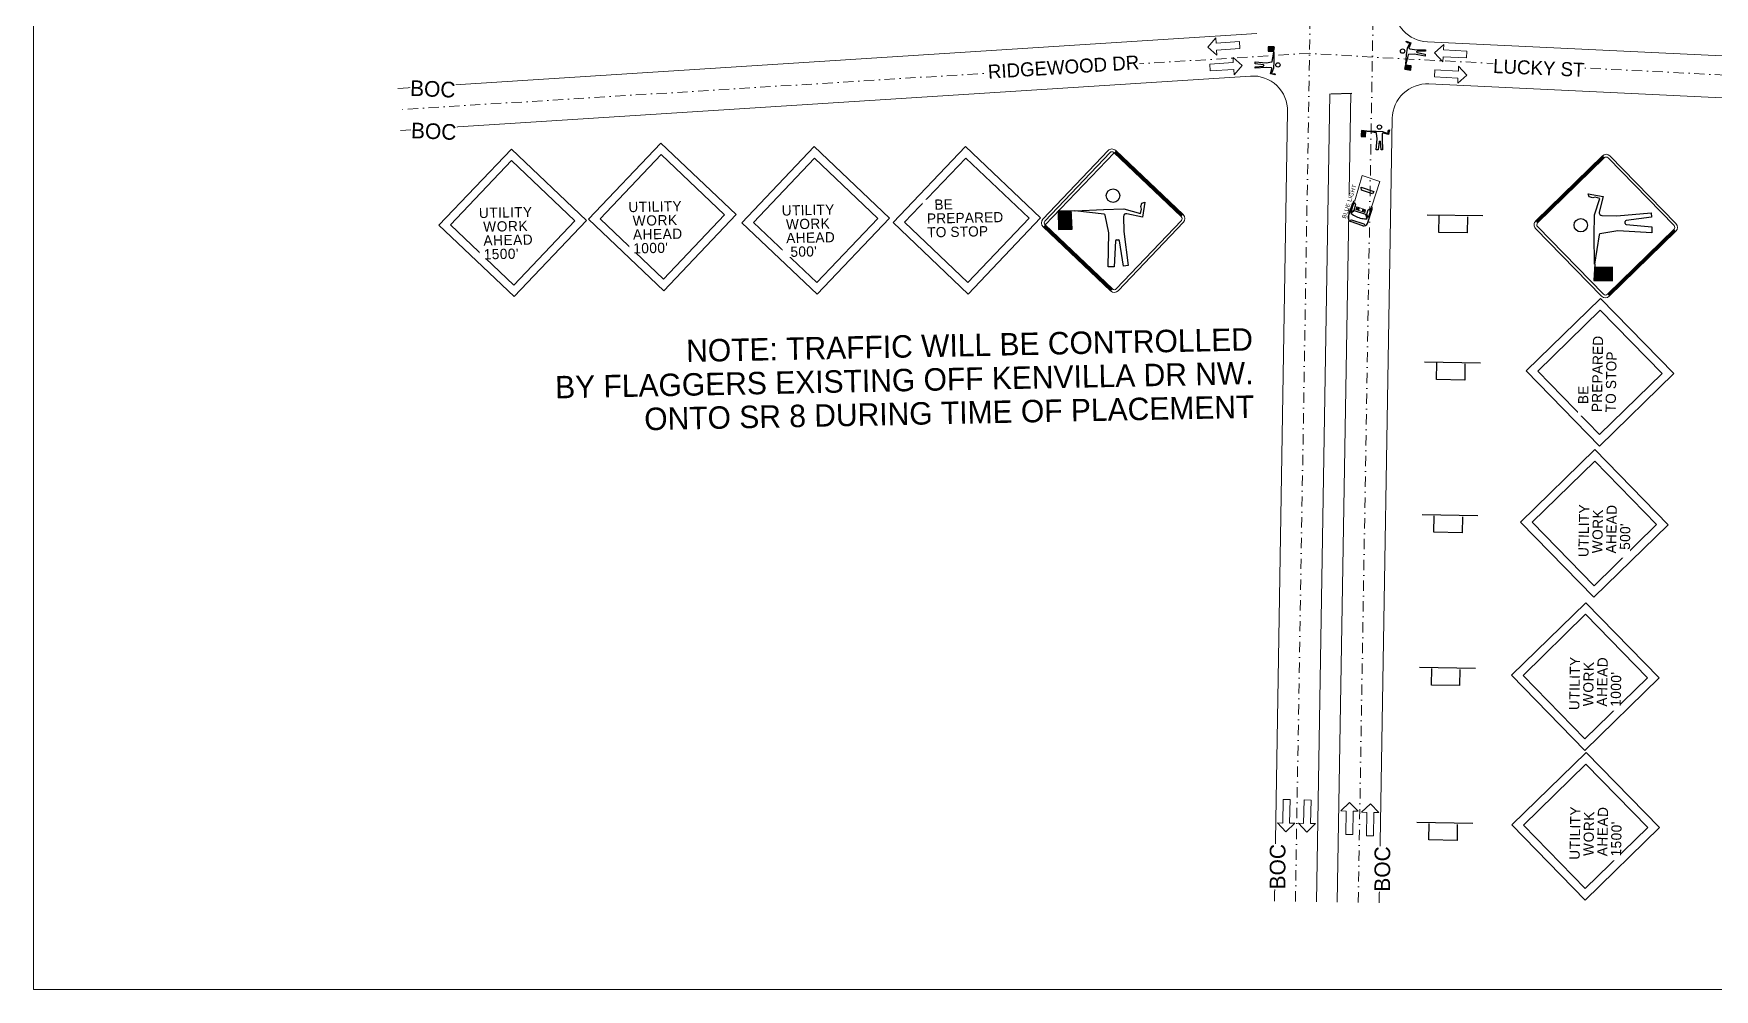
# Model space of a CAD drawing. Header units: feet. Extents: x -16154 to 3860, y -1534289809 to -1534279773.
# Drawn here: x -16069 to -15218, y -1534288235 to -1534287751 of the extents above; entities that cross this region are included whole.
import ezdxf

# ---------------------------------------------------------------- set-up
doc = ezdxf.new("R2010")
doc.units = ezdxf.units.FT
doc.header["$MEASUREMENT"] = 0
doc.linetypes.add('DGN Style 2', pattern=[6.5143867205145956, 3.908632032308757, -2.605754688205838])
doc.linetypes.add('DGN Style 4', pattern=[10.429533139543867, 5.211509376411676, -2.605754688205838, 0.006514386720514596, -2.605754688205838])
for name, color, linetype, lineweight in [('1', 135, 'Continuous', 0), ('Level 1', 7, 'Continuous', 0), ('Level 17', 7, 'Continuous', 0), ('Level 18', 7, 'Continuous', 0), ('Level 2', 7, 'Continuous', 0), ('Level 3', 7, 'Continuous', 0), ('Level 63', 7, 'Continuous', 0)]:
    doc.layers.add(name, color=color, linetype=linetype, lineweight=lineweight)
doc.styles.add('Style-font000', font='font000.shx')
doc.styles.add('Telco', font='font000.shx', dxfattribs={"height": 9})
doc.styles.add('TelcoFixed', font='font000.shx', dxfattribs={"height": 9})

# ---------------------------------------------------------------- blocks, each defined once
blk = doc.blocks.new('SIGN')
at = {"linetype": 'Continuous', "ltscale": 0.01}
h = blk.add_hatch(dxfattribs=at)
h.set_pattern_fill('ANSI31', color=256, scale=0.0001, style=0, pattern_type=2)
h.set_pattern_definition([(45, (-0.0240483304, -0.1383027422), (-0.002899880194274413, 0.002899880194274413), [])])
h.paths.add_polyline_path([(-0.001854447024054748, 0.4207242391679587), (-0.4082225445465344, 0.01063084205016196, 0.4142104519882272), (-0.4080110919545639, -0.0357665125038386), (-0.004149260239923769, -0.4359681525024781, 0.4141945000360725), (0.04224683876570291, -0.4357584618274017), (0.4486149618762675, -0.02572712721744469, 0.414209926146325), (0.4484070635334207, 0.02067020174780659), (0.04454520623069594, 0.4209339042542858, 0.4142393716938329)])
h.paths.add_polyline_path([(0.009797877942615432, 0.4091777642388361, -0.4142393716938329), (0.0329977045699907, 0.4092825967819996), (0.4368595618727156, 0.009018894275520335, -0.414209926146325), (0.4369635110441388, -0.01417977020710532), (0.03059538793357438, -0.4242111048170624, -0.4141945000360725), (0.007397338430760994, -0.4243159501546005), (-0.396464493283879, -0.02411431015596108, -0.4142104519882272), (-0.3965702195798644, -0.0009156328789608065)], flags=17)
at = {"layer": '1', "color": 135, "linetype": 'Continuous', "ltscale": 0.01}
for p, q in [((-0.001854447024054748, 0.4207242391679587), (-0.4082225445465345, 0.01063084205016192)), ((0.4484070635334207, 0.02067020174780659), (0.0445452062306959, 0.4209339042542858)), ((0.009797877942615503, 0.409177764238836), (-0.3965702195798644, -0.0009156328789608066)), ((0.4368595618727156, 0.009018894275520339), (0.0329977045699907, 0.4092825967819996)), ((-0.4080110919545639, -0.0357665125038386), (-0.004149260239923847, -0.4359681525024781)), ((-0.3964644932838791, -0.02411431015596106), (0.007397338430760994, -0.4243159501546005)), ((0.03059538793357426, -0.4242111048170624), (0.4369635110441388, -0.01417977020710532)), ((0.04224683876570291, -0.4357584618274017), (0.4486149618762675, -0.0257271272174447))]:
    blk.add_line(p, q, dxfattribs=at)
for centre, radius, start, end in [((0.02145020290928552, 0.3976312893097133), 0.03280839895013123, 45.25637502183751, 135.2614237957987), ((0.02145020290928552, 0.3976312893097133), 0.01640419947506562, 45.25637502183751, 135.2614237957987), ((-0.3849178946131942, -0.01246210780808354), 0.03280839895013123, 135.2614237957987, 225.2608153415563), ((0.4253120602120104, -0.002632413196765917), 0.01640419947506562, 315.2570863415327, 45.25637502183751), ((0.4253120602120104, -0.002632413196765917), 0.03280839895013123, 315.2570863415327, 45.25637502183751), ((-0.3849178946131942, -0.01246210780808354), 0.01640419947506562, 135.2614237957987, 225.2608153415563), ((0.01894393710144584, -0.4126637478067229), 0.03280839895013123, 225.2608153415563, 315.2570863415327), ((0.01894393710144584, -0.4126637478067229), 0.01640419947506562, 225.2608153415563, 315.2570863415327)]:
    blk.add_arc(centre, radius, start, end, dxfattribs=at)
blk = doc.blocks.new('*U17')
at = {"linetype": 'Continuous', "ltscale": 0.002670473369414282}
h = blk.add_hatch(dxfattribs=at)
h.set_pattern_fill('ANSI31', color=256, scale=0.01, style=0, pattern_type=2)
h.set_pattern_definition([(45, (0, 0), (-0.1043956895394633, 0.1043956895394633), [])])
edge = h.paths.add_edge_path()
edge.add_arc((4.297029584646225, 11.79021024703979), 2.470635330425311, 0, 360)
for p, q in [((-9.715041369199753, 6.455208301544189), (-15.89716383814812, 6.654288291931152)), ((-15.89716383814812, 6.654288291931152), (-15.89716386795044, -0.1339569091796875)), ((-15.89716386795044, 6.604642391204834), (-15.84906646609306, 6.652739524841309)), ((-15.89716383814812, 6.395850658416748), (-15.6467889547348, 6.646226406097412)), ((-15.89716386795044, 6.18705940246582), (-15.44451141357422, 6.639711856842041)), ((-15.89716386795044, 5.978268146514893), (-15.24223387241364, 6.633197784423828)), ((-15.89716386795044, 5.769477367401123), (-15.03995636105537, 6.626684188842773)), ((-15.89716386795044, 5.560685634613037), (-14.83767884969711, 6.620170116424561)), ((-15.89716389775276, 5.351894378662109), (-14.63540133833885, 6.613656997680664)), ((-15.89716383814812, 5.143102645874023), (-14.43312379717827, 6.607142448425293)), ((-15.89716383814812, 4.934310913085938), (-14.23084628582001, 6.600628852844238)), ((-15.89716386795044, 4.72551965713501), (-14.02856877446175, 6.594115257263184)), ((-15.89716380834579, 4.516728401184082), (-13.82629120349884, 6.587600708007812)), ((-15.89716383814812, 4.307937145233154), (-13.6240137219429, 6.581087589263916)), ((-15.89716383814812, 4.099145412445068), (-13.42173621058464, 6.574573516845703)), ((-15.89716383814812, 3.890354156494141), (-13.21945866942406, 6.56805944442749)), ((-15.89716383814812, 3.681562900543213), (-13.0171811580658, 6.561545848846436)), ((-15.89716386795044, 3.472771167755127), (-12.81490361690521, 6.555031776428223)), ((-15.89716383814812, 3.263980388641357), (-12.61262613534927, 6.548518180847168)), ((-15.89716386795044, 3.05518913269043), (-12.41034859418869, 6.542004108428955)), ((-15.89716386795044, 2.846397876739502), (-12.20807105302811, 6.535490036010742)), ((-15.89716386795044, 2.637606143951416), (-12.00579354166985, 6.528976440429688)), ((-15.89716386795044, 2.428814888000488), (-11.80351600050926, 6.522462368011475)), ((-15.89716386795044, 2.220023632049561), (-11.60123851895332, 6.51594877243042)), ((-15.89716386795044, 2.011232376098633), (-11.39896100759506, 6.509435176849365)), ((-15.89716386795044, 1.802441120147705), (-11.19668346643448, 6.502921104431152)), ((-15.89716386795044, 1.593649387359619), (-11.11138385534286, 6.379429340362549)), ((-15.89716380834579, 1.384857654571533), (-11.10588014125824, 6.176141738891602)), ((-15.89716383814812, 1.176065921783447), (-11.10037639737129, 5.972853660583496)), ((-15.89716383814812, 0.9672746658325195), (-11.09487265348434, 5.769566535949707)), ((-15.89716383814812, 0.7584834098815918), (-11.08936893939972, 5.566278457641602)), ((-15.89716383814812, 0.5496926307678223), (-11.08386519551277, 5.362991333007812)), ((-15.89716386795044, 0.3409008979797363), (-11.07836145162582, 5.159702777862549)), ((-15.89716383814812, 0.1321096420288086), (-11.0728577375412, 4.95641565322876)), ((-15.89716383814812, -0.07668161392211914), (-11.06735402345657, 4.753128051757812)), ((-15.74564743041992, -0.1339569091796875), (-11.06185027956963, 4.549840450286865)), ((-15.53685608506203, -0.1339569091796875), (-11.05634653568268, 4.34655237197876)), ((-15.32806468009949, -0.1339573860168457), (-11.05084282159805, 4.143264770507812)), ((-15.11927330493927, -0.1339569091796875), (-11.04533907771111, 3.939977645874023)), ((-14.91048195958138, -0.1339564323425293), (-11.03983536362648, 3.736690521240234)), ((-14.70169058442116, -0.1339564323425293), (-11.03433161973953, 3.533402442932129)), ((-14.49289923906326, -0.1339564323425293), (-11.02882787585258, 3.330114841461182)), ((-14.28410783410072, -0.1339564323425293), (-11.02332416176796, 3.126827239990234)), ((-14.07531645894051, -0.1339564323425293), (-11.01782041788101, 2.923539638519287)), ((-13.86652508378029, -0.1339569091796875), (-11.01231667399406, 2.72025203704834)), ((-13.65773370862007, -0.1339569091796875), (-11.00681295990944, 2.516963958740234)), ((-13.44894233345985, -0.1339569091796875), (-11.00130921602249, 2.313676834106445)), ((-13.24015098810196, -0.1339569091796875), (-10.99580550193787, 2.11038875579834)), ((-13.03135958313942, -0.1339569091796875), (-10.99030178785324, 1.907101631164551)), ((-12.82256823778152, -0.1339564323425293), (-10.98479801416397, 1.703813552856445)), ((-12.61377683281898, -0.1339564323425293), (-10.97929430007935, 1.500525951385498)), ((-12.40498548746109, -0.1339569091796875), (-10.97379058599472, 1.297238349914551)), ((-12.19619411230087, -0.1339564323425293), (-10.96828684210777, 1.093950748443604)), ((-11.98740273714066, -0.1339564323425293), (-10.96278309822083, 0.890662670135498)), ((-11.77861139178276, -0.1339564323425293), (-10.9572793841362, 0.687375545501709)), ((-11.56982001662254, -0.1339564323425293), (-10.95177564024925, 0.4840874671936035)), ((-11.36102864146233, -0.1339564323425293), (-10.94627192616463, 0.2808003425598145)), ((-11.15223726630211, -0.1339569091796875), (-10.94076821208, 0.07751226425170898)), ((-10.93504297733307, -0.1339564323425293), (-11.1146557033062, 6.500279426574707)), ((-9.83234903216362, 6.470822334289551), (0.8270202875137329, 6.837754249572754)), ((0.9126701056957245, 5.0406174659729), (-9.83234903216362, 6.470822334289551)), ((0.643237978219986, 6.837754249572754), (8.178311288356781, 6.837754249572754)), ((2.4810611307621, -1.78515100479126), (1.247540712356567, 4.723665714263916)), ((7.994528979063034, 4.125926494598389), (7.994528979063034, -1.418218612670898)), ((8.178311288356781, 6.837754249572754), (14.2431243956089, 5.003093719482422)), ((14.97825366258621, 3.718831062316895), (9.205248445272446, 5.083769798278809)), ((14.2431243956089, 5.003093719482422), (14.61068904399872, 6.654288291931152)), ((14.42690673470497, 7.571618556976318), (14.79447135329247, 8.855881690979004)), ((14.61068904399872, 6.654288291931152), (14.42690673470497, 7.571618556976318)), ((14.79447135329247, 8.855881690979004), (15.89716526865959, 9.222813606262207)), ((15.89716526865959, 9.222813606262207), (14.97825366258621, 3.718831062316895)), ((-15.89716386795044, -0.1339569091796875), (-10.93504297733307, -0.1339564323425293)), ((-10.94344586133957, -0.1339569091796875), (-10.93526443839073, -0.1257753372192383)), ((1.929714202880859, -14.26084566116333), (2.4810611307621, -1.78515100479126)), ((4.135102033615112, -14.26084518432617), (1.929714202880859, -14.26084566116333)), ((4.837772965431213, -4.791088104248047), (4.135102033615112, -14.26084518432617)), ((5.233349293470383, -4.42653226852417), (5.960484713315964, -4.431989669799805)), ((7.62696436047554, -14.07737970352173), (6.34756126999855, -4.772053241729736)), ((9.281003534793854, -13.89391326904297), (7.62696436047554, -14.07737970352173)), ((7.994528979063034, -1.418218612670898), (9.281003534793854, -13.89391326904297))]:
    blk.add_line(p, q)
for p, q in [((5.233349293470383, -4.42653226852417), (5.960484713315964, -4.431989669799805)), ((7.994528979063034, -1.418218612670898), (9.281003534793854, -13.89391326904297))]:
    blk.add_line(p, q, dxfattribs=at)
blk.add_circle((4.297029584646225, 11.79021024703979), 2.470635330425311)
for centre, radius, start, end in [((0.860725075006485, 4.650358200073242), 0.3937007874015747, 10.73116035353804, 82.41826721309086), ((8.978780955076218, 4.12592601776123), 0.9842519685039367, 76.69757245810321, 180), ((5.23039436340332, -4.820221424102783), 0.3937007874015747, 89.56996057493299, 175.7563394936601), ((5.957529783248901, -4.825679302215576), 0.3937007874015747, 7.828597355841827, 89.56996057493296)]:
    blk.add_arc(centre, radius, start, end)
blk = doc.blocks.new('*U18')
at = {"ltscale": 2.143588810000002}
for p, q in [((-30.18979215621948, 18.89177322387695), (-15.1283745765686, 29.61574459075928)), ((-7.977706909179688, 28.41290664672852), (4.422348976135254, 10.99749040603638)), ((-31.3926305770874, 11.74110555648804), (-18.99257373809814, -5.674310684204102))]:
    blk.add_line(p, q, dxfattribs=at)
at = {"color": 7, "linetype": 'Continuous', "lineweight": 13}
for p, q in [((-11.29094743728638, 4.540663242340088), (-13.59757328033447, 7.780232429504395)), ((-6.813869953155518, 7.506509780883789), (-9.120494365692139, 10.74607849121094))]:
    blk.add_line(p, q, dxfattribs=at)
at = {"ltscale": 2.143588810000002, "flags": 128}
for points in [[(-12.98856735229492, 28.81664848327637), (-13.83426141738892, 26.77804851531982), (-28.88763618469238, 16.05980396270752), (-30.90017890930176, 16.06329345703125)], [(-25.52796077728271, 6.098457813262939), (-20.55269575119019, 4.756985187530518), (-16.56143188476562, -0.4453020095825195), (-17.03115940093994, -6.238276958465576), (-25.52796077728271, 6.098457813262939)], [(0.01377058029174805, 9.345471858978271), (-5.144345283508301, 16.58985233306885), (-4.839044570922852, 21.40387725830078), (3.984044551849365, 9.012176513671875), (0.01377058029174805, 9.345471858978271)], [(-0.4218292236328125, -22.70948171615601), (-1.967211246490479, -18.9258770942688), (11.56177043914795, -9.29302453994751), (15.52948141098022, -11.63918113708496), (-0.4218292236328125, -22.70948171615601)]]:
    blk.add_lwpolyline(points, dxfattribs=at)
blk.add_lwpolyline([(-26.17797327041626, 8.221253871917725), (-19.81662273406982, 6.14295482635498), (-6.287640571594238, 15.77580738067627), (-5.898843288421631, 22.0857367515564), (-10.19797325134277, 20.46113920211792, 0.1222805129562092), (-23.86269474029541, 11.01892805099487), (-26.17797327041626, 8.221253871917725)], format="xyb", dxfattribs=at)
at = {"ltscale": 1.265767756416901, "flags": 128}
for points in [[(-15.77257442474365, 5.244837760925293), (-16.95826053619385, 5.444582462310791)], [(-15.50465726852417, 4.064074516296387), (-15.92246055603027, 3.770106792449951)], [(-15.07396793365479, 6.536039352416992), (-15.32184934616089, 6.888704776763916)], [(-14.31720352172852, 3.200822830200195), (-14.52360486984253, 1.971973896026611)], [(-13.43768978118896, 6.907312870025635), (-13.28021621704102, 7.844861030578613)], [(-12.6809253692627, 3.572096347808838), (-12.41743755340576, 3.19722843170166)], [(-12.25023508071899, 6.044061183929443), (-11.83549547195435, 6.335875034332275)], [(-11.98231887817383, 4.863297939300537), (-10.82253551483154, 4.667917728424072)], [(-8.177524089813232, 10.65263605117798), (-9.363210201263428, 10.85238027572632)], [(-7.909607410430908, 9.471872806549072), (-8.327409744262695, 9.177905082702637)], [(-7.478917598724365, 11.94383764266968), (-7.726798534393311, 12.29650211334229)], [(-6.722152709960938, 8.60862112045288), (-6.928554534912109, 7.379772186279297)], [(-5.842639446258545, 12.31511116027832), (-5.685165882110596, 13.2526593208313)], [(-5.085875034332275, 8.979894161224365), (-4.822387218475342, 8.605026721954346)], [(-4.655184268951416, 11.45185899734497), (-4.240445137023926, 11.74367332458496)], [(-4.387268543243408, 10.27109622955322), (-3.227485179901123, 10.07571601867676)]]:
    blk.add_lwpolyline(points, dxfattribs=at)
at = {"color": 7, "linetype": 'Continuous', "lineweight": 13, "flags": 128}
blk.add_lwpolyline([(-14.46997308731079, 2.351114273071289), (-16.636803150177, 5.394345760345459), (-5.779912948608398, 13.12462615966797), (-3.473288059234619, 9.88505744934082)], close=True, dxfattribs=at)
blk.add_lwpolyline([(-15.6663556098938, -7.7566819190979), (5.892421722412109, -38.03518009185791), (27.5754771232605, -22.59649658203125), (5.301882743835449, 7.173040390014648)], dxfattribs=at)
at = {"ltscale": 1.265767756416901}
for centre in [(-13.87744617462158, 5.054067611694336), (-6.282395839691162, 10.46186590194702)]:
    blk.add_circle(centre, 1.074852683196172, dxfattribs=at)
at = {"ltscale": 2.143588810000002}
for centre, start, end in [((-12.15445995330811, 25.43899154663086), 35.45147711037003, 125.45147711037), ((-27.21587705612183, 14.71502017974854), 125.45147711037, 215.4514771103697), ((0.2455964088439941, 8.02357530593872), 350.4514771103676, 35.45147711037), ((-14.81582021713257, -2.700396060943604), 215.45147711037, 260.4514771103724)]:
    blk.add_arc(centre, 5.12732270305752, start, end, dxfattribs=at)
at = {"layer": 'Level 18', "color": 7, "linetype": 'Continuous', "lineweight": 13, "insert": (-3.075151920318604, 36.3263955116272), "char_height": 5.892226217739005, "attachment_point": 1, "rotation": 305.45147711037004, "line_spacing_factor": 0.6, "style": 'TelcoFixed', "bg_fill": 3, "box_fill_scale": 1, "bg_fill_color": 178, "bg_fill_transparency": 0}
blk.add_mtext('\\T1.064;BLUE LIGHT', dxfattribs=at)
blk = doc.blocks.new('*U4')
at = {"layer": 'Level 63', "color": 7, "linetype": 'Continuous', "lineweight": 0, "flags": 128}
blk.add_lwpolyline([(816.5617339046621, -518.9079251289368), (816.5617339046621, 518.9079234600067), (-816.5617335714505, 518.9079234600067), (-816.5617335714505, -518.9079251289368)], close=True, dxfattribs=at)
blk = doc.blocks.new('*U3')
at = {"layer": 'Level 63', "color": 7, "linetype": 'Continuous', "lineweight": 0}
blk.add_blockref('*U4', (-8.33026206237264e-07, 2.384185791015625e-07), dxfattribs=at)

msp = doc.modelspace()

# ---------------------------------------------------------------- hatches: boundary and pattern name
at = {"linetype": 'Continuous', "ltscale": 0.00829556357886518}
h = msp.add_hatch(dxfattribs=at)
h.set_pattern_fill('ANSI31', color=256, scale=0.01, style=0, pattern_type=2)
h.set_pattern_definition([(46.175714, (0, 0), (-0.1472680509435385, 0.1413448594389826), [])])
edge = h.paths.add_edge_path()
edge.add_arc((-15522.35269138101, -1534287832.755043), 3.415885410622297, 0, 360)
at = {"linetype": 'Continuous', "ltscale": 0.008295563578865187}
h = msp.add_hatch(dxfattribs=at)
h.set_pattern_fill('ANSI31', color=256, scale=0.01, style=0, pattern_type=2)
h.set_pattern_definition([(134.046062, (0, 0), (-0.1467198425179836, -0.1419138327649299), [])])
edge = h.paths.add_edge_path()
edge.add_arc((-15285.38004523878, -1534287847.724912), 3.415885410622298, 0, 360)

# ---------------------------------------------------------------- linework, layer by layer
for p, q in [((-15508.23045629563, -1534287838.299039), (-15507.75880385473, -1534287836.513371)), ((-15507.95038976399, -1534287839.561854), (-15508.23045629563, -1534287838.299039)), ((-15507.75880385473, -1534287836.513371), (-15506.24495639252, -1534287835.974878)), ((-15506.24495639252, -1534287835.974878), (-15507.35902825454, -1534287843.609118)), ((-15281.08199072942, -1534287833.280768), (-15281.56385615015, -1534287831.747955)), ((-15281.56385615015, -1534287831.747955), (-15273.97628937044, -1534287833.144953)), ((-15279.31508314548, -1534287833.818451), (-15281.08199072942, -1534287833.280768)), ((-15278.04273305131, -1534287833.585506), (-15279.31508314548, -1534287833.818451)), ((-15278.44441875858, -1534287842.473417), (-15275.76857798213, -1534287834.131636)), ((-15275.76857798213, -1534287834.131636), (-15278.04273305131, -1534287833.585506)), ((-15273.97628937044, -1534287833.144953), (-15275.99606838875, -1534287841.09415)), ((-15541.57026861452, -1534287840.527138), (-15550.121481843, -1534287840.42733)), ((-15550.121481843, -1534287840.42733), (-15549.92890640709, -1534287849.81074)), ((-15550.12007343056, -1534287840.495956), (-15550.0549527371, -1534287840.428107)), ((-15550.11415023706, -1534287840.784569), (-15549.77515915038, -1534287840.431372)), ((-15550.10822704355, -1534287841.073182), (-15549.49536556365, -1534287840.434638)), ((-15550.10230385004, -1534287841.361795), (-15549.21557197693, -1534287840.437904)), ((-15550.09638065652, -1534287841.650408), (-15548.93577839055, -1534287840.441169)), ((-15550.09045746301, -1534287841.939021), (-15548.65598480383, -1534287840.444435)), ((-15550.08453426952, -1534287842.227633), (-15548.3761912171, -1534287840.447701)), ((-15550.078611076, -1534287842.516247), (-15548.09639763074, -1534287840.450966)), ((-15550.07268788249, -1534287842.804859), (-15547.81660404401, -1534287840.454232)), ((-15550.06676468897, -1534287843.093472), (-15547.53681045728, -1534287840.457498)), ((-15550.06084149547, -1534287843.382085), (-15547.25701687092, -1534287840.460764)), ((-15550.05491830195, -1534287843.670698), (-15546.9772232842, -1534287840.464029)), ((-15550.04899510845, -1534287843.959311), (-15546.69742969747, -1534287840.467295)), ((-15550.04307191493, -1534287844.247924), (-15546.41763611074, -1534287840.470561)), ((-15550.03714872143, -1534287844.536537), (-15546.13784252436, -1534287840.473827)), ((-15550.03122552794, -1534287844.82515), (-15545.85804893765, -1534287840.477092)), ((-15550.02530233441, -1534287845.113763), (-15545.57825535093, -1534287840.480358)), ((-15550.01937914091, -1534287845.402376), (-15545.29846176455, -1534287840.483624)), ((-15550.0134559474, -1534287845.690989), (-15545.01866817783, -1534287840.486889)), ((-15550.00753275388, -1534287845.979601), (-15544.73887459109, -1534287840.490155)), ((-15550.00160956037, -1534287846.268214), (-15544.45908100473, -1534287840.493421)), ((-15549.99568636686, -1534287846.556827), (-15544.17928741801, -1534287840.496686)), ((-15549.98976317335, -1534287846.84544), (-15543.89949383128, -1534287840.499952)), ((-15549.98383997984, -1534287847.134053), (-15543.61970024455, -1534287840.503218)), ((-15549.97791678633, -1534287847.422666), (-15543.49828702765, -1534287840.671501)), ((-15549.97199359282, -1534287847.711279), (-15543.48491214665, -1534287840.95235)), ((-15549.96607039932, -1534287847.999892), (-15543.47153726526, -1534287841.233199)), ((-15549.96014720581, -1534287848.288505), (-15543.45816238425, -1534287841.514048)), ((-15549.95422401229, -1534287848.577118), (-15543.44478750287, -1534287841.794897)), ((-15549.94830081878, -1534287848.865731), (-15543.4314126215, -1534287842.075746)), ((-15549.94237762528, -1534287849.154343), (-15543.41803774048, -1534287842.356595)), ((-15549.93645443176, -1534287849.442956), (-15543.40466285912, -1534287842.637444)), ((-15549.93053123826, -1534287849.731569), (-15543.39128797808, -1534287842.918293)), ((-15549.71946485144, -1534287849.806442), (-15543.37791309672, -1534287843.199142)), ((-15549.4308519417, -1534287849.800519), (-15543.36453821535, -1534287843.47999)), ((-15549.14223903195, -1534287849.794596), (-15543.35116333433, -1534287843.760839)), ((-15548.85362612221, -1534287849.788672), (-15543.33778845297, -1534287844.041688)), ((-15548.56501321246, -1534287849.782749), (-15543.32441357195, -1534287844.322537)), ((-15548.27640030272, -1534287849.776826), (-15543.31103869058, -1534287844.603386)), ((-15547.98778739299, -1534287849.770903), (-15543.2976638092, -1534287844.884235)), ((-15547.69917448324, -1534287849.76498), (-15543.28428892819, -1534287845.165084)), ((-15547.41056157349, -1534287849.759057), (-15543.27091404683, -1534287845.445933)), ((-15547.12194866411, -1534287849.753134), (-15543.2575391658, -1534287845.726782)), ((-15546.83333575437, -1534287849.74721), (-15543.24416428443, -1534287846.007631)), ((-15546.54472284462, -1534287849.741287), (-15543.23078940305, -1534287846.28848)), ((-15546.25610993487, -1534287849.735364), (-15543.21741452203, -1534287846.569329)), ((-15545.96749702513, -1534287849.729441), (-15543.20403964068, -1534287846.850178)), ((-15545.67888411538, -1534287849.723517), (-15543.19066475965, -1534287847.131027)), ((-15545.39027120565, -1534287849.717594), (-15543.17728987829, -1534287847.411876)), ((-15543.06975254926, -1534287849.66997), (-15543.50623811612, -1534287840.504542)), ((-15541.7328663105, -1534287840.508883), (-15527.00879913781, -1534287839.699277)), ((-15526.83942225405, -1534287842.181035), (-15541.7328663105, -1534287840.508883)), ((-15527.26284196072, -1534287839.704491), (-15516.84708858267, -1534287839.490728)), ((-15524.47779087852, -1534287851.571821), (-15526.36753809117, -1534287842.609658)), ((-15517.02419967207, -1534287843.24451), (-15516.86691804852, -1534287850.908198)), ((-15516.84708858267, -1534287839.490728), (-15508.41163272991, -1534287841.854733)), ((-15507.35902825454, -1534287843.609118), (-15515.37779173622, -1534287841.886133)), ((-15508.41163272991, -1534287841.854733), (-15507.95038976399, -1534287839.561854)), ((-15278.61786282686, -1534287852.889919), (-15278.44441875858, -1534287842.473417)), ((-15274.69981177134, -1534287842.789899), (-15267.03557238905, -1534287842.917516)), ((-15267.03557238905, -1534287842.917516), (-15249.75953100491, -1534287841.426259)), ((-15262.9404312072, -1534287846.803823), (-15262.91614910822, -1534287845.798755)), ((-15262.44557283423, -1534287847.35906), (-15249.37073307515, -1534287848.548411)), ((-15249.54398031959, -1534287843.717029), (-15262.43713445837, -1534287845.271487)), ((-15249.75953100491, -1534287841.426259), (-15249.54398031959, -1534287843.717029)), ((-15549.92890640709, -1534287849.81074), (-15543.06975254926, -1534287849.66997)), ((-15545.10165829591, -1534287849.711671), (-15543.16391499691, -1534287847.692725)), ((-15544.81304538616, -1534287849.705748), (-15543.15054011589, -1534287847.973574)), ((-15544.52443247641, -1534287849.699825), (-15543.13716523451, -1534287848.254423)), ((-15544.23581956668, -1534287849.693902), (-15543.1237903535, -1534287848.535272)), ((-15543.94720665694, -1534287849.687979), (-15543.11041547213, -1534287848.816121)), ((-15543.65859374718, -1534287849.682055), (-15543.09704059076, -1534287849.09697)), ((-15543.36998083745, -1534287849.676132), (-15543.08366570975, -1534287849.377819)), ((-15543.08136792806, -1534287849.670209), (-15543.07029082837, -1534287849.658668)), ((-15524.88599692164, -1534287868.832649), (-15524.47779087852, -1534287851.571821)), ((-15521.13482611934, -1534287855.660079), (-15521.83748304691, -1534287868.770085)), ((-15520.59836190108, -1534287855.144929), (-15519.59308571294, -1534287855.131845)), ((-15517.01587650959, -1534287868.417419), (-15519.04838143675, -1534287855.590935)), ((-15516.86691804852, -1534287850.908198), (-15514.73469820116, -1534287868.11689)), ((-15278.35174483669, -1534287867.379841), (-15278.61363248277, -1534287852.635858)), ((-15276.12729472717, -1534287852.558823), (-15278.35174483669, -1534287867.379841)), ((-15266.65523415036, -1534287850.547792), (-15275.68143218761, -1534287852.103192)), ((-15249.42149720419, -1534287851.597144), (-15266.65523415036, -1534287850.547792)), ((-15249.37073307515, -1534287848.548411), (-15249.42149720419, -1534287851.597144)), ((-15521.83748304691, -1534287868.770085), (-15524.88599692164, -1534287868.832649)), ((-15514.73469820116, -1534287868.11689), (-15517.01587650959, -1534287868.417419)), ((-15278.32745962343, -1534287867.218034), (-15278.74496989472, -1534287875.759632)), ((-15275.7900020524, -1534287875.808835), (-15278.60511330194, -1534287872.898388)), ((-15275.5013683777, -1534287875.813641), (-15278.59145246862, -1534287872.618909)), ((-15275.21273470299, -1534287875.818447), (-15278.57779163564, -1534287872.33943)), ((-15274.92410102827, -1534287875.823253), (-15278.56413080269, -1534287872.059951)), ((-15274.63546735356, -1534287875.828059), (-15278.55046996972, -1534287871.780472)), ((-15274.34683367886, -1534287875.832865), (-15278.53680913676, -1534287871.500993)), ((-15274.05820000414, -1534287875.837671), (-15278.52314830344, -1534287871.221514)), ((-15273.7695663298, -1534287875.842477), (-15278.50948747047, -1534287870.942035)), ((-15273.48093265508, -1534287875.847283), (-15278.4958266375, -1534287870.662556)), ((-15273.19229898038, -1534287875.852089), (-15278.48216580453, -1534287870.383077)), ((-15272.90366530567, -1534287875.856895), (-15278.46850497121, -1534287870.103598)), ((-15272.61503163096, -1534287875.861701), (-15278.45484413824, -1534287869.824119)), ((-15272.32639795625, -1534287875.866507), (-15278.44118330527, -1534287869.54464)), ((-15272.03776428154, -1534287875.871313), (-15278.42752247231, -1534287869.265161)), ((-15269.24666490818, -1534287869.056238), (-15278.4219827199, -1534287869.151826)), ((-15271.74913060683, -1534287875.876119), (-15278.25484371903, -1534287869.150085)), ((-15271.46049693213, -1534287875.880925), (-15277.97369172849, -1534287869.147156)), ((-15271.17186325742, -1534287875.885731), (-15277.69253973761, -1534287869.144228)), ((-15270.88322958271, -1534287875.890537), (-15277.41138774706, -1534287869.141298)), ((-15270.59459590801, -1534287875.895343), (-15277.13023575652, -1534287869.138369)), ((-15270.30596223329, -1534287875.900149), (-15276.84908376565, -1534287869.13544)), ((-15270.01732855858, -1534287875.904955), (-15276.56793177511, -1534287869.132511)), ((-15269.72869488422, -1534287875.909761), (-15276.28677978458, -1534287869.129582)), ((-15269.44006120952, -1534287875.914567), (-15276.00562779368, -1534287869.126653)), ((-15269.35739651949, -1534287875.706429), (-15275.72447580315, -1534287869.123724)), ((-15269.35259051119, -1534287875.417795), (-15275.44332381262, -1534287869.120795)), ((-15269.3477845029, -1534287875.129161), (-15275.16217182173, -1534287869.117866)), ((-15269.34297849458, -1534287874.840528), (-15274.88101983121, -1534287869.114937)), ((-15269.33817248629, -1534287874.551894), (-15274.59986784067, -1534287869.112008)), ((-15269.33336647798, -1534287874.26326), (-15274.31871584978, -1534287869.109079)), ((-15269.32856046968, -1534287873.974627), (-15274.03756385925, -1534287869.10615)), ((-15269.32375446137, -1534287873.685993), (-15273.75641186871, -1534287869.103221)), ((-15269.31894845307, -1534287873.397359), (-15273.47525987782, -1534287869.100291)), ((-15269.31414244477, -1534287873.108726), (-15273.19410788728, -1534287869.097363)), ((-15269.30933643646, -1534287872.820092), (-15272.91295589675, -1534287869.094434)), ((-15269.30453042816, -1534287872.531458), (-15272.63180390586, -1534287869.091505)), ((-15269.29972441985, -1534287872.242825), (-15272.35065191533, -1534287869.088575)), ((-15269.29491841155, -1534287871.954191), (-15272.0694999248, -1534287869.085646)), ((-15269.29011240325, -1534287871.665557), (-15271.78834793391, -1534287869.082717)), ((-15269.28530639494, -1534287871.376924), (-15271.50719594338, -1534287869.079788)), ((-15269.28050038664, -1534287871.08829), (-15271.22604395285, -1534287869.076859)), ((-15269.27569437834, -1534287870.799656), (-15270.94489196195, -1534287869.07393)), ((-15269.27088837003, -1534287870.511023), (-15270.66373997142, -1534287869.071001)), ((-15269.26608236174, -1534287870.222389), (-15270.38258798089, -1534287869.068072)), ((-15269.26127635344, -1534287869.933755), (-15270.10143599, -1534287869.065143)), ((-15269.25647034512, -1534287869.645121), (-15269.82028399947, -1534287869.062214)), ((-15269.25166433682, -1534287869.356488), (-15269.53913200893, -1534287869.059285)), ((-15269.36088415925, -1534287875.915885), (-15269.24666490818, -1534287869.056238)), ((-15269.24685832852, -1534287869.067854), (-15269.2579800184, -1534287869.056356)), ((-15278.74496989472, -1534287875.759632), (-15269.36088415925, -1534287875.915885)), ((-15278.67633879913, -1534287875.760775), (-15278.74172163232, -1534287875.693177)), ((-15278.38770512443, -1534287875.765581), (-15278.72806079935, -1534287875.413699)), ((-15278.09907144971, -1534287875.770387), (-15278.71439996639, -1534287875.13422)), ((-15277.81043777501, -1534287875.775192), (-15278.70073913306, -1534287874.854741)), ((-15277.52180410066, -1534287875.779999), (-15278.68707830009, -1534287874.575262)), ((-15277.23317042595, -1534287875.784805), (-15278.67341746713, -1534287874.295783)), ((-15276.94453675124, -1534287875.789611), (-15278.65975663417, -1534287874.016304)), ((-15276.65590307653, -1534287875.794417), (-15278.64609580084, -1534287873.736825)), ((-15276.36726940182, -1534287875.799223), (-15278.63243496787, -1534287873.457346)), ((-15276.07863572711, -1534287875.804029), (-15278.61877413492, -1534287873.177867))]:
    msp.add_line(p, q)
for p, q in [((-15267.03557238905, -1534287842.917516), (-15249.75953100491, -1534287841.426259)), ((-15262.9404312072, -1534287846.803823), (-15262.91614910822, -1534287845.798755))]:
    msp.add_line(p, q, dxfattribs=at)
at = {"linetype": 'Continuous', "ltscale": 0.00829556357886518}
for p, q in [((-15520.59836190108, -1534287855.144929), (-15519.59308571294, -1534287855.131845)), ((-15516.86691804852, -1534287850.908198), (-15514.73469820116, -1534287868.11689))]:
    msp.add_line(p, q, dxfattribs=at)
for centre, radius in [((-15522.35269138101, -1534287832.755043), 3.415885410622296), ((-15285.38004523878, -1534287847.724912), 3.415885410622298)]:
    msp.add_circle(centre, radius)
for centre, radius, start, end in [((-15526.90015477052, -1534287842.721964), 0.5443283188231753, 11.90687475414754, 83.59398161370034), ((-15515.66366536808, -1534287843.216587), 1.360820797057938, 77.8732868587127, 181.1757144006095), ((-15274.67715603093, -1534287841.429267), 1.360820797057938, 165.7436347438547, 269.0460622857515), ((-15262.39626167831, -1534287846.81697), 0.5443283188231751, 178.6160228606846, 264.8024017794116), ((-15262.37197957898, -1534287845.811902), 0.5443283188231751, 96.87465964159335, 178.6160228606845), ((-15520.59127794906, -1534287855.689211), 0.5443283188231753, 90.7456749755425, 176.9320538942696), ((-15519.5860017609, -1534287855.676127), 0.5443283188231753, 9.004311756451324, 90.74567497554244), ((-15275.58899557913, -1534287852.639615), 0.5443283188231751, 99.77722263928958, 171.4643294988424)]:
    msp.add_arc(centre, radius, start, end)
at = {"layer": 'Level 1', "color": 253, "linetype": 'DGN Style 4', "lineweight": 0}
msp.add_line((-15422.80932587737, -1534287760.648078), (-15884.03577051302, -1534287789.157438), dxfattribs=at)
at = {"layer": 'Level 1', "color": 253, "linetype": 'DGN Style 4', "lineweight": 0, "flags": 128}
for points in [[(-15429.96156626181, -1534288190.189039), (-15414.5499544334, -1534287264.616324)], [(-15398.11101713076, -1534288190.719379), (-15382.69940530234, -1534287265.146664)], [(-14896.94314687976, -1534287787.690549), (-15390.98318580434, -1534287762.644349), (-15422.80932587737, -1534287760.648078)]]:
    msp.add_lwpolyline(points, dxfattribs=at)
at = {"layer": 'Level 18', "color": 1, "linetype": 'Continuous', "lineweight": 30}
for p, q in [((-15334.9565937238, -1534287843.031408), (-15363.2464655921, -1534287842.560356)), ((-15336.1979386174, -1534287917.58266), (-15364.4878104857, -1534287917.111609)), ((-15337.48595061226, -1534287994.936591), (-15365.77582248058, -1534287994.465539)), ((-15338.77396260712, -1534288072.290522), (-15367.06383447543, -1534288071.819471)), ((-15340.0806414425, -1534288150.765525), (-15368.37051331081, -1534288150.294473))]:
    msp.add_line(p, q, dxfattribs=at)
at = {"layer": 'Level 18', "color": 7, "linetype": 'Continuous', "lineweight": 0, "flags": 128}
for points in [[(-15789.09998009286, -1534287845.35125), (-15827.18684617631, -1534287809.122272), (-15863.86026778981, -1534287847.677278), (-15825.77351274761, -1534287883.900529)], [(-15713.34490010971, -1534287842.353102), (-15751.43176619317, -1534287806.124124), (-15788.10518780631, -1534287844.67913), (-15750.01843276409, -1534287880.902381)], [(-15719.20910942533, -1534287842.499519), (-15751.28513119893, -1534287811.988174), (-15782.24098445916, -1534287844.532264), (-15750.16506179039, -1534287875.03878)], [(-15635.66927924562, -1534287844.121315), (-15673.75614532908, -1534287807.892336), (-15710.42956694223, -1534287846.447343), (-15672.34281190037, -1534287882.670594)], [(-15559.05441166116, -1534287844.046888), (-15597.14127774462, -1534287807.817909), (-15633.81469935777, -1534287846.372916), (-15595.72794431555, -1534287882.596167)], [(-15794.96418940883, -1534287845.497667), (-15827.04021118242, -1534287814.986322), (-15857.99606444267, -1534287847.530412), (-15825.92014177352, -1534287878.036928)], [(-15641.53348856122, -1534287844.267732), (-15673.60951033518, -1534287813.756387), (-15704.56536359507, -1534287846.300476), (-15672.48944092629, -1534287876.806992)], [(-15564.91862097678, -1534287844.193305), (-15596.99464275036, -1534287813.68196), (-15627.95049601063, -1534287846.22605), (-15595.87457334182, -1534287876.732566)], [(-15275.45986751188, -1534287884.820898), (-15313.07916432779, -1534287921.535156), (-15275.91360456533, -1534287959.615985), (-15238.30003549836, -1534287922.901625)], [(-15275.53147098517, -1534287890.686497), (-15307.21371496733, -1534287921.606536), (-15275.8424503367, -1534287953.750375), (-15244.16503567226, -1534287922.830256)], [(-15278.23256831128, -1534287961.385613), (-15315.85186512685, -1534287998.099871), (-15278.68630536439, -1534288036.180701), (-15241.0727362974, -1534287999.46634)], [(-15278.30417178422, -1534287967.251213), (-15309.98641576672, -1534287998.171251), (-15278.61515113577, -1534288030.31509), (-15246.93773647166, -1534287999.394971)], [(-15282.88605407823, -1534288038.941875), (-15320.50535089415, -1534288075.656133), (-15283.33979113168, -1534288113.736962), (-15245.7262220647, -1534288077.022602)], [(-15282.95765755152, -1534288044.807474), (-15314.63990153402, -1534288075.727513), (-15283.26863690306, -1534288107.871351), (-15251.5912222386, -1534288076.951233)], [(-15282.70510259926, -1534288114.756044), (-15320.32439941484, -1534288151.470303), (-15283.15883965236, -1534288189.551132), (-15245.54527058539, -1534288152.836771)], [(-15282.7767060722, -1534288120.621644), (-15314.4589500547, -1534288151.541682), (-15283.08768542373, -1534288183.685521), (-15251.41027075964, -1534288152.765403)]]:
    msp.add_lwpolyline(points, close=True, dxfattribs=at)
at = {"layer": 'Level 18', "color": 1, "linetype": 'Continuous', "lineweight": 30, "flags": 128}
for points in [[(-15342.80866389956, -1534287843.461355), (-15342.94399849323, -1534287851.589123), (-15357.22898329817, -1534287851.351265), (-15357.08898199437, -1534287842.943229)], [(-15344.05000879316, -1534287918.012607), (-15344.18534338683, -1534287926.140375), (-15358.47032819177, -1534287925.902518), (-15358.33032688797, -1534287917.494482)], [(-15345.33802078803, -1534287995.366538), (-15345.4733553817, -1534288003.494306), (-15359.75834018663, -1534288003.256449), (-15359.61833888284, -1534287994.848413)], [(-15346.62603278289, -1534288072.720469), (-15346.76136737656, -1534288080.848238), (-15361.0463521815, -1534288080.61038), (-15360.9063508777, -1534288072.202344)], [(-15347.93271161827, -1534288151.195472), (-15348.06804621193, -1534288159.32324), (-15362.35303101686, -1534288159.085382), (-15362.21302971308, -1534288150.677346)]]:
    msp.add_lwpolyline(points, dxfattribs=at)
at = {"layer": 'Level 3', "color": 253, "linetype": 'Continuous', "lineweight": 0}
for p, q in [((-15449.53739642297, -1534287750.683002), (-15884.71459808852, -1534287778.560837)), ((-15363.08133929276, -1534287754.875566), (-14896.4383666357, -1534287777.084233)), ((-15452.74605432771, -1534287772.168725), (-15883.35694293753, -1534287799.754038)), ((-15362.34201577127, -1534287776.171432), (-14897.44792712383, -1534287798.296866))]:
    msp.add_line(p, q, dxfattribs=at)
at = {"layer": 'Level 3', "color": 7, "linetype": 'Continuous', "lineweight": 0, "flags": 128}
for points in [[(-15470.32501229948, -1534287752.834155), (-15474.41378083943, -1534287757.48264), (-15469.76529615009, -1534287761.571409), (-15469.9289560132, -1534287759.016654), (-15458.04907049234, -1534287758.255618), (-15458.27534635085, -1534287754.723418), (-15470.15523187171, -1534287755.484453), (-15470.32593987983, -1534287752.819676)], [(-15354.83996756861, -1534287756.232255), (-15359.4330937274, -1534287760.383114), (-15355.28223475972, -1534287764.97624), (-15355.15291673301, -1534287762.419517), (-15343.26387797303, -1534287763.02086), (-15343.08508308125, -1534287759.485938), (-15354.97412184124, -1534287758.884595), (-15354.83923462861, -1534287756.217764)], [(-15461.41353683751, -1534287765.317405), (-15473.29342235837, -1534287766.078441), (-15473.06714649988, -1534287769.610642), (-15461.18726097902, -1534287768.849606), (-15461.01655297053, -1534287771.514384), (-15461.01748055125, -1534287771.499904), (-15456.92871201129, -1534287766.851419), (-15461.57719670062, -1534287762.76265)], [(-15347.41318927834, -1534287769.651976), (-15359.30222803832, -1534287769.050633), (-15359.48102293011, -1534287772.585555), (-15347.59198417013, -1534287773.186897), (-15347.72687138305, -1534287775.853728), (-15347.72613844276, -1534287775.839237), (-15343.13301228395, -1534287771.688378), (-15347.28387125163, -1534287767.095252)], [(-15439.07089935298, -1534288150.478267), (-15434.76680519487, -1534288154.928122), (-15430.31694996595, -1534288150.624028), (-15432.87658695325, -1534288150.581407), (-15432.6783982563, -1534288138.67882), (-15436.21734815975, -1534288138.619894), (-15436.4155368567, -1534288150.522481), (-15439.0854066912, -1534288150.478025)], [(-15428.4542093729, -1534288150.664639), (-15424.15011521478, -1534288155.114495), (-15419.70025998586, -1534288150.8104), (-15422.25989697316, -1534288150.76778), (-15422.06170827622, -1534288138.865193), (-15425.60065817967, -1534288138.806267), (-15425.79884687661, -1534288150.708854), (-15428.46871671111, -1534288150.664398)], [(-15406.94954273653, -1534288144.392468), (-15402.4996875077, -1534288140.088374), (-15398.1955933495, -1534288144.538229), (-15400.7552303368, -1534288144.495609), (-15400.95341903375, -1534288156.398196), (-15404.4923689372, -1534288156.339269), (-15404.29418024026, -1534288144.436682), (-15406.96405007475, -1534288144.392226)], [(-15396.41152099974, -1534288145.059854), (-15391.96166577091, -1534288140.755759), (-15387.65757161271, -1534288145.205615), (-15390.21720860001, -1534288145.162994), (-15390.41539729696, -1534288157.065581), (-15393.95434720041, -1534288157.006655), (-15393.75615850347, -1534288145.104068), (-15396.42602833796, -1534288145.059612)]]:
    msp.add_lwpolyline(points, close=True, dxfattribs=at)
at = {"layer": 'Level 3', "color": 253, "linetype": 'Continuous', "lineweight": 0, "flags": 128}
for points in [[(-15419.34471655146, -1534288190.365819), (-15412.53242839867, -1534287781.241315)], [(-15408.72786684111, -1534288190.542599), (-15401.90701224186, -1534287780.903621)], [(-15440.57841597216, -1534288190.012259), (-15433.91992551796, -1534287790.124359)], [(-15387.49416742035, -1534288190.896159), (-15380.87806569529, -1534287793.553993)]]:
    msp.add_lwpolyline(points, dxfattribs=at)
at = {"layer": 'Level 63', "color": 1, "linetype": 'Continuous', "lineweight": 30, "flags": 128}
msp.add_lwpolyline([(-15412.07705932168, -1534287781.226843), (-15401.45164316487, -1534287780.889149), (-15401.45164316487, -1534287780.889149)], dxfattribs=at)
at = {"layer": 'Level 63', "color": 253, "linetype": 'Continuous', "lineweight": 0}
msp.add_arc((-15362.24003888599, -1534287737.198372), 17.69720230157907, 179.0460622857204, 267.2752112972457, dxfattribs=at)
at = {"layer": 'Level 63', "color": 253, "linetype": 'Continuous', "lineweight": 0, "extrusion": (0, 0, -1)}
for centre, radius, start, end in [((15451.61467503522, -1534287789.829726), 17.69720230157906, 86.33459037786187, 180.9539377142939), ((15363.18331617803, -1534287793.848626), 17.69720230157907, 0.9539377143154771, 92.72478870276488)]:
    msp.add_arc(centre, radius, start, end, dxfattribs=at)

# ---------------------------------------------------------------- block references
for name, p, xscale, yscale, zscale, rotation in [('*U17', (-15443.97309814555, -1534287764.380517), 0.4450788949023806, 0.4450788949023806, 0.4450788949023806, 267.6181919504847), ('*U17', (-15370.67129624985, -1534287762.119603), 0.4450788949023806, 0.4450788949023806, 0.4450788949023806, 82.69721391792778), ('*U17', (-15389.57718505086, -1534287803.125993), 0.4450788949023806, 0.4450788949023806, 0.4450788949023806, 357.0023442829421), ('SIGN', (-15523.98870478049, -1534287844.84957), 82.95563578865185, 82.95563578865185, 82.95563578865185, 1.175714400609475), ('SIGN', (-15273.35466761996, -1534287849.809239), 82.9556357886519, 82.9556357886519, 82.9556357886519, 89.04606228575152)]:
    msp.add_blockref(name, p, dxfattribs=dict(xscale=xscale, yscale=yscale, zscale=zscale, rotation=rotation))

# ---------------------------------------------------------------- next in the draw order: block references
at = {"ltscale": 2.143588810000002, "xscale": 0.3561763760327982, "yscale": 0.3561763760327982, "zscale": 0.3561763760327982, "rotation": 126.4161287794874}
msp.add_blockref('*U18', (-15396.7628226575, -1534287835.307279), dxfattribs=at)

# ---------------------------------------------------------------- next in the draw order: texts
at = {"layer": 'Level 17', "color": 92, "linetype": 'Continuous', "lineweight": 30, "attachment_point": 5, "style": 'Telco', "bg_fill": 3, "box_fill_scale": 1, "bg_fill_color": 178, "bg_fill_transparency": 0}
for insert, char_height, rotation, line_spacing_factor in [((-15866.98165349296, -1534287778.737338), 7.931886071567737, 357.558950716741, 0.9403982326067809), ((-15866.52070933772, -1534287800.1746), 7.931886071567739, 357.55895071648206, 0.9403982326067808), ((-15438.95077774824, -1534288172.644037), 7.931886071567737, 89.85456952625891, 0.9403982326067809), ((-15385.87097511504, -1534288173.794945), 7.931886071567737, 89.85456952625891, 0.9403982326067809)]:
    msp.add_mtext('BOC', dxfattribs=dict(at, insert=insert, char_height=char_height, rotation=rotation, line_spacing_factor=line_spacing_factor))
at = {"layer": 'Level 18', "color": 7, "linetype": 'Continuous', "lineweight": 13, "attachment_point": 1, "style": 'TelcoFixed', "bg_fill": 3, "box_fill_scale": 1, "bg_fill_color": 178, "bg_fill_transparency": 0}
for s, insert, char_height, rotation, line_spacing_factor in [("\\T1.060;UTILITY\\P WORK\\P AHEAD\\P 1500'", (-15843.70010744965, -1534287838.964081), 5.158439989463997, 1.1757144006069118, 0.8126220703124993), ("\\T1.060;UTILITY\\P WORK\\P AHEAD\\P 1000'", (-15767.94502746615, -1534287835.965932), 5.158439989463997, 1.1757144006069118, 0.8126220703124993), ("\\T1.043;UTILITY\\P WORK\\P AHEAD\\P  500'", (-15690.26940660242, -1534287837.734145), 5.158439989463997, 1.1757144006193756, 0.8126220703124996), ('\\T1.020;   BE\\P PREPARED\\P TO STOP', (-15618.77422866141, -1534287834.841495), 5.158439989463997, 1.1757144006245641, 0.8126220703124993), ('\\T1.020;   BE\\P PREPARED\\P TO STOP', (-15286.87814354056, -1534287944.157385), 5.158439989464002, 89.04606228575152, 0.8126220703124999), ("\\T1.043;UTILITY\\P WORK\\P AHEAD\\P  500'", (-15286.6443154312, -1534288015.710675), 5.158439989464002, 89.04606228575153, 0.8126220703124999), ("\\T1.060;UTILITY\\P WORK\\P AHEAD\\P 1000'", (-15291.2978011985, -1534288093.266936), 5.158439989464002, 89.04606228575153, 0.8126220703124999), ("\\T1.060;UTILITY\\P WORK\\P AHEAD\\P 1500'", (-15291.11684971918, -1534288169.081106), 5.158439989464002, 89.04606228575153, 0.8126220703124999)]:
    msp.add_mtext(s, dxfattribs=dict(at, insert=insert, char_height=char_height, rotation=rotation, line_spacing_factor=line_spacing_factor))

# ---------------------------------------------------------------- next in the draw order: block references
at = {"layer": 'Level 63', "color": 7, "linetype": 'Continuous', "lineweight": 0}
msp.add_blockref('*U3', (-15252.67955150943, -1534287715.866018), dxfattribs=at)

# ---------------------------------------------------------------- next in the draw order: texts
at = {"layer": 'Level 2', "color": 7, "linetype": 'DGN Style 2', "lineweight": 0, "attachment_point": 1, "line_spacing_factor": 0.6, "style": 'Style-font000', "bg_fill": 3, "box_fill_scale": 1, "bg_fill_color": 178, "bg_fill_transparency": 0}
for s, insert, char_height, rotation in [('RIDGEWOOD DR', (-15585.97300558834, -1534287766.516578), 7.078880920631629, 3.6654096221437245), ('LUCKY ST', (-15329.62024872993, -1534287763.546781), 7.078880920631625, 357.5407242419334)]:
    msp.add_mtext(s, dxfattribs=dict(at, insert=insert, char_height=char_height, rotation=rotation))
at = {"layer": 'Level 63', "color": 33, "linetype": 'DGN Style 4', "insert": (-15451.63887205682, -1534287899.78535), "char_height": 11.36742654813389, "attachment_point": 3, "rotation": 1.1757144006095046, "line_spacing_factor": 0.9, "style": 'Style-font000', "bg_fill": 3, "box_fill_scale": 1, "bg_fill_color": 178, "bg_fill_transparency": 0}
msp.add_mtext('NOTE: TRAFFIC WILL BE CONTROLLED\\PBY FLAGGERS EXISTING OFF KENVILLA DR NW.\\PONTO SR 8 DURING TIME OF PLACEMENT', dxfattribs=at)

doc.saveas('drawing.dxf')
